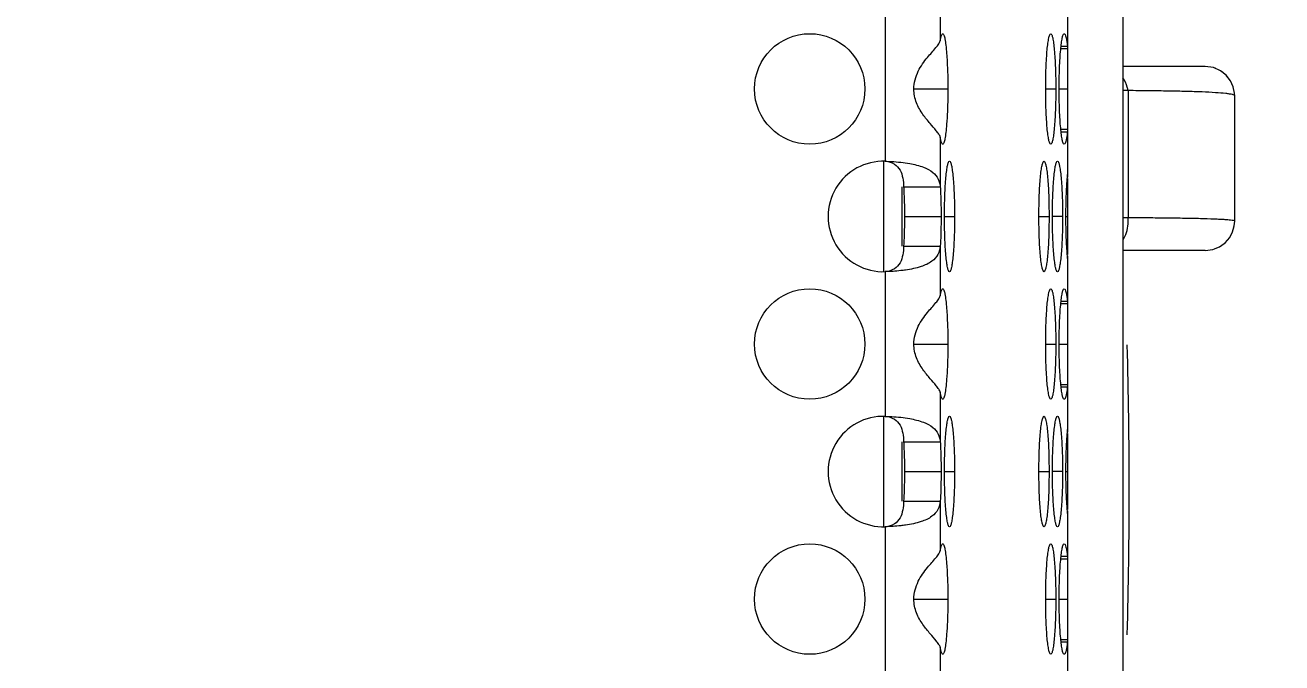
# Model space of a CAD drawing. Header units: millimetres. Extents: x 0 to 2524, y 0 to 1785.
# Drawn here: x 1441.5 to 1475.66, y 1354.27 to 1371.59 of the extents above; entities that cross this region are included whole.
import ezdxf

# ---------------------------------------------------------------- set-up
doc = ezdxf.new("R2010")
doc.units = ezdxf.units.MM
doc.header["$LTSCALE"] = 0.1
doc.layers.get('0').update_dxf_attribs({"lineweight": 13})
doc.layers.get('Defpoints').update_dxf_attribs({"lineweight": 9})
doc.layers.add('标注', color=251, linetype='Continuous', lineweight=9)
doc.styles.get("Standard").update_dxf_attribs({"font": 'arial.ttf'})
doc.dimstyles.new('STANDARD 8.5', dxfattribs={"dimscale": 8.5, "dimtxt": 2.5, "dimasz": 1.5, "dimexe": 0.5, "dimexo": 0.5, "dimgap": 0.5, "dimtad": 1, "dimtoh": 1, "dimdec": 1, "dimzin": 12, "dimdsep": 46, "dimtxsty": 'Standard', "dimcen": 0, "dimclrd": 256, "dimclre": 256, "dimclrt": 256, "dimadec": 0, "dimazin": 0, "dimtp": 0.01, "dimtm": 0.01, "dimtfac": 1, "dimtdec": 1, "dimtofl": 0, "dimtmove": 0, "dimatfit": 3, "dimfxl": 1, "dimtolj": 1, "dimtzin": 4, "dimlwd": -1, "dimlwe": -1, "dimarcsym": 0})

# ---------------------------------------------------------------- blocks, each defined once
blk = doc.blocks.new('*D14')
at = {"layer": 'Defpoints', "color": 0, "transparency": 16777216}
for p in [(1474.381, 1485.816), (1091.84, 1384.812), (1474.381, 1369.667)]:
    blk.add_point(p, dxfattribs=at)
at = {"layer": '标注', "transparency": 16777216}
for p, q in [((1091.84, 1389.062), (1091.84, 1490.066)), ((1474.381, 1373.917), (1474.381, 1490.066)), ((1104.59, 1485.816), (1461.631, 1485.816))]:
    blk.add_line(p, q, dxfattribs=at)
for points in [[(1104.59, 1487.941), (1104.59, 1483.691), (1091.84, 1485.816)], [(1461.631, 1487.941), (1461.631, 1483.691), (1474.381, 1485.816)]]:
    blk.add_solid(points, dxfattribs=at)
at = {"layer": '标注', "transparency": 16777216, "insert": (1283.111, 1500.923), "char_height": 21.25, "attachment_point": 5}
blk.add_mtext('\\A1;383', dxfattribs=at)
blk = doc.blocks.new('*D15')
at = {"layer": 'Defpoints', "color": 0, "transparency": 16777216}
for p in [(1469.84, 1414.968), (1531.24, 1414.968), (1469.84, 1206.968)]:
    blk.add_point(p, dxfattribs=at)
at = {"layer": '标注', "transparency": 16777216}
for p, q in [((1474.09, 1414.968), (1535.49, 1414.968)), ((1531.24, 1219.718), (1531.24, 1402.218)), ((1474.09, 1206.968), (1535.49, 1206.968))]:
    blk.add_line(p, q, dxfattribs=at)
for points in [[(1529.115, 1402.218), (1533.365, 1402.218), (1531.24, 1414.968)], [(1529.115, 1219.718), (1533.365, 1219.718), (1531.24, 1206.968)]]:
    blk.add_solid(points, dxfattribs=at)
at = {"layer": '标注', "transparency": 16777216, "insert": (1516.14, 1310.968), "char_height": 21.25, "attachment_point": 5, "rotation": 90}
blk.add_mtext('\\A1;208', dxfattribs=at)

msp = doc.modelspace()

# ---------------------------------------------------------------- linework, layer by layer
for p, q in [((1471.34, 1399.464), (1471.34, 1347.468)), ((1466.378, 1372.517), (1466.378, 1371.166)), ((1469.834, 1372.253), (1469.834, 1371.02)), ((1469.84, 1372.183), (1469.84, 1367.532)), ((1464.884, 1371.823), (1464.884, 1367.892)), ((1469.656, 1370.955), (1469.84, 1370.955)), ((1469.664, 1371.02), (1469.834, 1371.02)), ((1473.578, 1370.468), (1471.339, 1370.468)), ((1473.865, 1370.409), (1473.8, 1370.437)), ((1474.054, 1370.304), (1473.993, 1370.352)), ((1474.198, 1370.167), (1474.151, 1370.228)), ((1465.659, 1369.857), (1466.583, 1369.857)), ((1469.243, 1369.857), (1469.518, 1369.857)), ((1469.61, 1369.857), (1469.84, 1369.857)), ((1471.482, 1369.811), (1471.34, 1369.811)), ((1471.482, 1369.811), (1471.482, 1366.366)), ((1474.38, 1369.668), (1474.376, 1369.741)), ((1474.38, 1369.668), (1474.376, 1369.741)), ((1474.381, 1369.668), (1474.381, 1369.668)), ((1474.381, 1366.267), (1474.381, 1369.668)), ((1474.381, 1369.667), (1474.381, 1369.667)), ((1469.656, 1368.76), (1469.84, 1368.76)), ((1466.378, 1368.549), (1466.378, 1367.198)), ((1469.664, 1368.695), (1469.834, 1368.695)), ((1469.834, 1368.695), (1469.834, 1367.462)), ((1464.84, 1364.894), (1464.84, 1367.892)), ((1469.84, 1367.427), (1469.84, 1365.36)), ((1465.34, 1365.589), (1465.34, 1367.198)), ((1465.382, 1367.198), (1466.378, 1367.198)), ((1465.404, 1366.393), (1466.399, 1366.393)), ((1466.491, 1366.393), (1466.766, 1366.393)), ((1469.059, 1366.393), (1469.334, 1366.393)), ((1469.701, 1366.393), (1469.426, 1366.393)), ((1469.793, 1366.393), (1469.84, 1366.393)), ((1471.34, 1366.366), (1471.482, 1366.366)), ((1474.346, 1366.051), (1474.37, 1366.138)), ((1474.37, 1366.138), (1474.381, 1366.268)), ((1474.381, 1366.267), (1474.381, 1366.268)), ((1474.381, 1366.268), (1474.381, 1366.267)), ((1473.97, 1365.569), (1474.124, 1365.681)), ((1474.032, 1365.614), (1474.124, 1365.681)), ((1474.177, 1365.742), (1474.244, 1365.82)), ((1474.28, 1365.89), (1474.325, 1365.976)), ((1465.382, 1365.589), (1466.378, 1365.589)), ((1466.378, 1365.589), (1466.378, 1364.237)), ((1473.579, 1365.468), (1471.34, 1365.468)), ((1473.581, 1365.468), (1473.786, 1365.495)), ((1473.848, 1365.52), (1473.97, 1365.569)), ((1469.834, 1365.324), (1469.834, 1364.092)), ((1469.84, 1365.255), (1469.84, 1360.603)), ((1464.884, 1364.894), (1464.884, 1360.964)), ((1469.656, 1364.026), (1469.84, 1364.026)), ((1469.664, 1364.092), (1469.834, 1364.092)), ((1465.659, 1362.929), (1466.583, 1362.929)), ((1469.243, 1362.929), (1469.518, 1362.929)), ((1469.61, 1362.929), (1469.84, 1362.929)), ((1466.378, 1361.621), (1466.378, 1360.27)), ((1469.656, 1361.832), (1469.84, 1361.832)), ((1469.664, 1361.767), (1469.834, 1361.767)), ((1469.834, 1361.767), (1469.834, 1360.534)), ((1464.84, 1357.966), (1464.84, 1360.964)), ((1465.34, 1358.661), (1465.34, 1360.27)), ((1465.382, 1360.27), (1466.378, 1360.27)), ((1469.84, 1360.499), (1469.84, 1358.432)), ((1465.404, 1359.465), (1466.399, 1359.465)), ((1466.491, 1359.465), (1466.766, 1359.465)), ((1469.059, 1359.465), (1469.334, 1359.465)), ((1469.701, 1359.465), (1469.426, 1359.465)), ((1469.793, 1359.465), (1469.84, 1359.465)), ((1465.382, 1358.661), (1466.378, 1358.661)), ((1466.378, 1358.661), (1466.378, 1357.309)), ((1469.834, 1358.396), (1469.834, 1357.164)), ((1469.84, 1358.327), (1469.84, 1353.675)), ((1464.884, 1357.966), (1464.884, 1354.036)), ((1469.664, 1357.164), (1469.834, 1357.164)), ((1469.656, 1357.098), (1469.84, 1357.098)), ((1465.659, 1356.001), (1466.583, 1356.001)), ((1469.243, 1356.001), (1469.518, 1356.001)), ((1469.61, 1356.001), (1469.84, 1356.001)), ((1469.656, 1354.904), (1469.84, 1354.904)), ((1469.664, 1354.838), (1469.834, 1354.838)), ((1469.834, 1354.838), (1469.834, 1353.606)), ((1466.378, 1354.693), (1466.378, 1353.341))]:
    msp.add_line(p, q)
for points in [[(1474.268, 1370.076), (1474.151, 1370.228), (1473.993, 1370.352), (1473.8, 1370.437), (1473.58, 1370.468)], [(1474.376, 1369.741), (1474.342, 1369.91), (1474.268, 1370.076)], [(1474.124, 1365.681), (1474.244, 1365.82), (1474.325, 1365.976), (1474.37, 1366.138)], [(1473.581, 1365.468), (1473.786, 1365.495), (1473.97, 1365.569)]]:
    msp.add_lwpolyline(points)
for centre in [(1462.829, 1369.857), (1462.829, 1362.929), (1462.829, 1356.001)]:
    msp.add_circle(centre, 1.5)
for centre, radius, start, end in [((1469.477, 1370.955), 0.364, 359.9629, 3.5416), ((1464.829, 1366.393), 1.5, 87.869, 272.131), ((1469.477, 1364.027), 0.364, 359.9629, 3.5416), ((1321.513, 1358.968), 150, 358.49682, 1.50318), ((1464.829, 1359.465), 1.5, 87.869, 272.131), ((1469.477, 1357.098), 0.364, 359.9629, 3.5416)]:
    msp.add_arc(centre, radius, start, end)
for points, knots in [([(1465.659, 1369.857), (1465.659, 1370.024), (1465.75, 1370.341), (1466.005, 1370.694), (1466.215, 1370.922), (1466.332, 1371.071), (1466.369, 1371.136), (1466.378, 1371.166)], [0, 0, 0, 0, 0.328302, 0.624267, 0.855243, 0.9388, 1, 1, 1, 1]), ([(1466.378, 1371.166), (1466.386, 1371.214), (1466.399, 1371.277), (1466.421, 1371.34), (1466.438, 1371.357), (1466.445, 1371.357)], [0, 0, 0, 0, 0.703021, 0.89747, 1, 1, 1, 1]), ([(1466.445, 1371.357), (1466.451, 1371.357), (1466.465, 1371.346), (1466.486, 1371.298), (1466.51, 1371.195), (1466.533, 1371.027), (1466.545, 1370.894), (1466.551, 1370.818)], [0, 0, 0, 0, 0.031341, 0.086252, 0.282309, 0.591231, 1, 1, 1, 1]), ([(1469.243, 1369.857), (1469.243, 1370.049), (1469.247, 1370.327), (1469.264, 1370.68), (1469.281, 1370.905), (1469.3, 1371.088), (1469.324, 1371.23), (1469.342, 1371.309), (1469.367, 1371.357), (1469.38, 1371.357)], [0, 0, 0, 0, 0.378061, 0.549104, 0.69914, 0.822666, 0.915357, 0.974025, 1, 1, 1, 1]), ([(1469.38, 1371.357), (1469.393, 1371.357), (1469.418, 1371.309), (1469.437, 1371.23), (1469.461, 1371.088), (1469.48, 1370.905), (1469.496, 1370.68), (1469.513, 1370.327), (1469.518, 1370.049), (1469.518, 1369.857)], [0, 0, 0, 0, 0.025975, 0.084643, 0.177334, 0.30086, 0.450896, 0.621939, 1, 1, 1, 1]), ([(1469.61, 1369.857), (1469.61, 1370.049), (1469.614, 1370.327), (1469.631, 1370.68), (1469.648, 1370.905), (1469.667, 1371.088), (1469.69, 1371.23), (1469.709, 1371.309), (1469.734, 1371.357), (1469.747, 1371.357)], [0, 0, 0, 0, 0.378091, 0.549102, 0.699135, 0.822703, 0.915354, 0.974034, 1, 1, 1, 1]), ([(1469.747, 1371.357), (1469.758, 1371.357), (1469.78, 1371.322), (1469.797, 1371.26), (1469.818, 1371.151), (1469.829, 1371.068), (1469.834, 1371.02)], [0, 0, 0, 0, 0.09025, 0.284512, 0.590784, 1, 1, 1, 1]), ([(1466.551, 1370.818), (1466.556, 1370.747), (1466.576, 1370.427), (1466.583, 1370.107), (1466.583, 1369.857)], [0, 0, 0, 0, 0.222586, 1, 1, 1, 1]), ([(1471.482, 1369.811), (1471.476, 1369.843), (1471.447, 1369.966), (1471.396, 1370.083), (1471.344, 1370.162)], [0, 0, 0, 0, 0.254834, 1, 1, 1, 1]), ([(1466.27, 1368.723), (1466.216, 1368.788), (1466.089, 1368.929), (1465.892, 1369.17), (1465.712, 1369.479), (1465.659, 1369.729), (1465.659, 1369.857)], [0, 0, 0, 0, 0.191634, 0.432587, 0.707752, 1, 1, 1, 1]), ([(1466.583, 1369.857), (1466.583, 1369.771), (1466.58, 1369.451), (1466.569, 1369.13), (1466.551, 1368.897)], [0, 0, 0, 0, 0.269371, 1, 1, 1, 1]), ([(1469.38, 1368.357), (1469.367, 1368.357), (1469.342, 1368.406), (1469.324, 1368.485), (1469.3, 1368.627), (1469.281, 1368.81), (1469.264, 1369.035), (1469.247, 1369.388), (1469.243, 1369.666), (1469.243, 1369.857)], [0, 0, 0, 0, 0.025975, 0.084643, 0.177334, 0.30086, 0.450896, 0.621939, 1, 1, 1, 1]), ([(1469.518, 1369.857), (1469.518, 1369.666), (1469.513, 1369.388), (1469.496, 1369.035), (1469.48, 1368.81), (1469.461, 1368.627), (1469.437, 1368.485), (1469.418, 1368.406), (1469.393, 1368.357), (1469.38, 1368.357)], [0, 0, 0, 0, 0.378061, 0.549104, 0.69914, 0.822666, 0.915357, 0.974025, 1, 1, 1, 1]), ([(1469.747, 1368.357), (1469.734, 1368.357), (1469.709, 1368.406), (1469.69, 1368.485), (1469.667, 1368.627), (1469.648, 1368.81), (1469.631, 1369.035), (1469.614, 1369.388), (1469.61, 1369.666), (1469.61, 1369.857)], [0, 0, 0, 0, 0.025966, 0.084646, 0.177297, 0.300865, 0.450898, 0.621909, 1, 1, 1, 1]), ([(1474.38, 1369.668), (1474.38, 1369.676), (1474.356, 1369.693), (1474.31, 1369.706), (1474.233, 1369.721), (1474.081, 1369.74), (1473.833, 1369.759), (1473.475, 1369.776), (1473.049, 1369.789), (1472.566, 1369.799), (1472.038, 1369.807), (1471.671, 1369.81), (1471.482, 1369.811)], [0, 0, 0, 0, 0.008338, 0.025322, 0.051788, 0.087437, 0.183602, 0.308078, 0.455871, 0.62268, 0.804967, 1, 1, 1, 1]), ([(1466.551, 1368.897), (1466.545, 1368.821), (1466.533, 1368.688), (1466.51, 1368.52), (1466.486, 1368.417), (1466.465, 1368.369), (1466.451, 1368.357), (1466.445, 1368.357)], [0, 0, 0, 0, 0.408769, 0.717691, 0.913748, 0.968659, 1, 1, 1, 1]), ([(1466.378, 1368.549), (1466.37, 1368.577), (1466.336, 1368.638), (1466.294, 1368.692), (1466.27, 1368.723)], [0, 0, 0, 0, 0.425703, 1, 1, 1, 1]), ([(1466.445, 1368.357), (1466.438, 1368.357), (1466.421, 1368.375), (1466.399, 1368.438), (1466.386, 1368.501), (1466.378, 1368.549)], [0, 0, 0, 0, 0.10253, 0.296979, 1, 1, 1, 1]), ([(1469.789, 1368.428), (1469.784, 1368.41), (1469.777, 1368.385), (1469.756, 1368.357), (1469.747, 1368.357)], [0, 0, 0, 0, 0.6731, 1, 1, 1, 1]), ([(1469.834, 1368.695), (1469.831, 1368.667), (1469.82, 1368.578), (1469.806, 1368.488), (1469.789, 1368.428)], [0, 0, 0, 0, 0.31058, 1, 1, 1, 1]), ([(1464.884, 1367.892), (1464.942, 1367.891), (1465.164, 1367.883), (1465.386, 1367.86), (1465.547, 1367.83)], [0, 0, 0, 0, 0.26075, 1, 1, 1, 1]), ([(1464.884, 1367.892), (1464.97, 1367.887), (1465.133, 1367.84), (1465.301, 1367.659), (1465.367, 1367.433), (1465.379, 1367.278), (1465.382, 1367.198)], [0, 0, 0, 0, 0.269848, 0.508925, 0.747331, 1, 1, 1, 1]), ([(1465.547, 1367.83), (1465.673, 1367.807), (1465.894, 1367.754), (1466.17, 1367.618), (1466.336, 1367.421), (1466.37, 1367.271), (1466.378, 1367.198)], [0, 0, 0, 0, 0.340672, 0.601065, 0.805666, 1, 1, 1, 1]), ([(1466.491, 1366.393), (1466.491, 1366.585), (1466.496, 1366.863), (1466.513, 1367.216), (1466.529, 1367.441), (1466.548, 1367.624), (1466.572, 1367.766), (1466.591, 1367.845), (1466.616, 1367.893), (1466.629, 1367.893)], [0, 0, 0, 0, 0.378061, 0.549104, 0.69914, 0.822666, 0.915357, 0.974025, 1, 1, 1, 1]), ([(1466.629, 1367.893), (1466.642, 1367.893), (1466.667, 1367.845), (1466.685, 1367.766), (1466.709, 1367.624), (1466.728, 1367.441), (1466.745, 1367.216), (1466.762, 1366.863), (1466.766, 1366.585), (1466.766, 1366.393)], [0, 0, 0, 0, 0.025975, 0.084643, 0.177334, 0.30086, 0.450896, 0.621939, 1, 1, 1, 1]), ([(1469.059, 1366.393), (1469.059, 1366.585), (1469.064, 1366.863), (1469.081, 1367.216), (1469.097, 1367.441), (1469.116, 1367.624), (1469.14, 1367.766), (1469.159, 1367.845), (1469.184, 1367.893), (1469.197, 1367.893)], [0, 0, 0, 0, 0.378061, 0.549104, 0.69914, 0.822666, 0.915357, 0.974025, 1, 1, 1, 1]), ([(1469.197, 1367.893), (1469.21, 1367.893), (1469.235, 1367.845), (1469.254, 1367.766), (1469.277, 1367.624), (1469.296, 1367.441), (1469.313, 1367.216), (1469.33, 1366.863), (1469.334, 1366.585), (1469.334, 1366.393)], [0, 0, 0, 0, 0.025975, 0.084643, 0.177334, 0.30086, 0.450896, 0.621939, 1, 1, 1, 1]), ([(1469.426, 1366.393), (1469.426, 1366.585), (1469.431, 1366.863), (1469.448, 1367.216), (1469.464, 1367.441), (1469.483, 1367.624), (1469.507, 1367.766), (1469.526, 1367.845), (1469.551, 1367.893), (1469.564, 1367.893)], [0, 0, 0, 0, 0.378061, 0.549104, 0.69914, 0.822666, 0.915357, 0.974025, 1, 1, 1, 1]), ([(1469.564, 1367.893), (1469.577, 1367.893), (1469.602, 1367.845), (1469.62, 1367.766), (1469.644, 1367.624), (1469.663, 1367.441), (1469.68, 1367.216), (1469.697, 1366.863), (1469.701, 1366.585), (1469.701, 1366.393)], [0, 0, 0, 0, 0.025975, 0.084643, 0.177334, 0.30086, 0.450896, 0.621939, 1, 1, 1, 1]), ([(1469.812, 1367.15), (1469.813, 1367.178), (1469.819, 1367.282), (1469.827, 1367.386), (1469.834, 1367.462)], [0, 0, 0, 0, 0.268693, 1, 1, 1, 1]), ([(1465.382, 1367.198), (1465.386, 1367.136), (1465.399, 1366.868), (1465.404, 1366.599), (1465.404, 1366.393)], [0, 0, 0, 0, 0.231862, 1, 1, 1, 1]), ([(1466.378, 1367.198), (1466.382, 1367.136), (1466.395, 1366.868), (1466.399, 1366.599), (1466.399, 1366.393)], [0, 0, 0, 0, 0.231862, 1, 1, 1, 1]), ([(1469.793, 1366.393), (1469.793, 1366.459), (1469.795, 1366.711), (1469.802, 1366.963), (1469.812, 1367.15)], [0, 0, 0, 0, 0.260947, 1, 1, 1, 1]), ([(1465.404, 1366.393), (1465.404, 1366.323), (1465.402, 1366.055), (1465.394, 1365.786), (1465.382, 1365.589)], [0, 0, 0, 0, 0.262571, 1, 1, 1, 1]), ([(1466.399, 1366.393), (1466.399, 1366.323), (1466.398, 1366.055), (1466.39, 1365.786), (1466.378, 1365.589)], [0, 0, 0, 0, 0.262571, 1, 1, 1, 1]), ([(1466.629, 1364.893), (1466.616, 1364.893), (1466.591, 1364.942), (1466.572, 1365.021), (1466.548, 1365.163), (1466.529, 1365.346), (1466.513, 1365.571), (1466.496, 1365.924), (1466.491, 1366.202), (1466.491, 1366.393)], [0, 0, 0, 0, 0.025975, 0.084643, 0.177334, 0.30086, 0.450896, 0.621939, 1, 1, 1, 1]), ([(1466.766, 1366.393), (1466.766, 1366.202), (1466.762, 1365.924), (1466.745, 1365.571), (1466.728, 1365.346), (1466.709, 1365.163), (1466.685, 1365.021), (1466.667, 1364.942), (1466.642, 1364.893), (1466.629, 1364.893)], [0, 0, 0, 0, 0.378061, 0.549104, 0.69914, 0.822666, 0.915357, 0.974025, 1, 1, 1, 1]), ([(1469.197, 1364.893), (1469.184, 1364.893), (1469.159, 1364.942), (1469.14, 1365.021), (1469.116, 1365.163), (1469.097, 1365.346), (1469.081, 1365.571), (1469.064, 1365.924), (1469.059, 1366.202), (1469.059, 1366.393)], [0, 0, 0, 0, 0.025975, 0.084643, 0.177334, 0.30086, 0.450896, 0.621939, 1, 1, 1, 1]), ([(1469.334, 1366.393), (1469.334, 1366.202), (1469.33, 1365.924), (1469.313, 1365.571), (1469.296, 1365.346), (1469.277, 1365.163), (1469.254, 1365.021), (1469.235, 1364.942), (1469.21, 1364.893), (1469.197, 1364.893)], [0, 0, 0, 0, 0.378061, 0.549104, 0.69914, 0.822666, 0.915357, 0.974025, 1, 1, 1, 1]), ([(1469.564, 1364.893), (1469.551, 1364.893), (1469.526, 1364.942), (1469.507, 1365.021), (1469.483, 1365.163), (1469.464, 1365.346), (1469.448, 1365.571), (1469.431, 1365.924), (1469.426, 1366.202), (1469.426, 1366.393)], [0, 0, 0, 0, 0.025975, 0.084643, 0.177334, 0.30086, 0.450896, 0.621939, 1, 1, 1, 1]), ([(1469.701, 1366.393), (1469.701, 1366.202), (1469.697, 1365.924), (1469.68, 1365.571), (1469.663, 1365.346), (1469.644, 1365.163), (1469.62, 1365.021), (1469.602, 1364.942), (1469.577, 1364.893), (1469.564, 1364.893)], [0, 0, 0, 0, 0.378061, 0.549104, 0.69914, 0.822666, 0.915357, 0.974025, 1, 1, 1, 1]), ([(1469.812, 1365.637), (1469.809, 1365.696), (1469.797, 1365.948), (1469.793, 1366.2), (1469.793, 1366.393)], [0, 0, 0, 0, 0.234472, 1, 1, 1, 1]), ([(1471.347, 1365.757), (1471.375, 1365.803), (1471.469, 1365.992), (1471.496, 1366.21), (1471.482, 1366.366)], [0, 0, 0, 0, 0.25562, 1, 1, 1, 1]), ([(1471.482, 1366.366), (1471.663, 1366.365), (1472.016, 1366.362), (1472.528, 1366.358), (1473.003, 1366.351), (1473.429, 1366.343), (1473.75, 1366.333), (1473.971, 1366.323), (1474.107, 1366.315), (1474.216, 1366.306), (1474.303, 1366.295), (1474.349, 1366.287), (1474.381, 1366.275), (1474.381, 1366.268)], [0, 0, 0, 0, 0.187235, 0.36418, 0.528536, 0.677086, 0.804742, 0.859079, 0.906139, 0.944829, 0.973971, 0.992471, 1, 1, 1, 1]), ([(1465.382, 1365.589), (1465.379, 1365.509), (1465.367, 1365.354), (1465.301, 1365.127), (1465.133, 1364.946), (1464.97, 1364.9), (1464.884, 1364.894)], [0, 0, 0, 0, 0.252669, 0.491075, 0.730152, 1, 1, 1, 1]), ([(1466.378, 1365.589), (1466.37, 1365.512), (1466.331, 1365.349), (1466.139, 1365.144), (1465.826, 1365.01), (1465.578, 1364.959), (1465.436, 1364.938)], [0, 0, 0, 0, 0.187934, 0.389412, 0.653518, 1, 1, 1, 1]), ([(1469.834, 1365.324), (1469.832, 1365.348), (1469.823, 1365.452), (1469.816, 1365.557), (1469.812, 1365.637)], [0, 0, 0, 0, 0.23003, 1, 1, 1, 1]), ([(1465.436, 1364.938), (1465.392, 1364.932), (1465.209, 1364.908), (1465.024, 1364.897), (1464.884, 1364.894)], [0, 0, 0, 0, 0.240329, 1, 1, 1, 1]), ([(1466.378, 1364.237), (1466.386, 1364.286), (1466.399, 1364.348), (1466.421, 1364.412), (1466.438, 1364.429), (1466.445, 1364.429)], [0, 0, 0, 0, 0.703021, 0.89747, 1, 1, 1, 1]), ([(1466.445, 1364.429), (1466.451, 1364.429), (1466.465, 1364.417), (1466.486, 1364.37), (1466.51, 1364.267), (1466.533, 1364.099), (1466.545, 1363.966), (1466.551, 1363.89)], [0, 0, 0, 0, 0.031341, 0.086252, 0.282309, 0.591231, 1, 1, 1, 1]), ([(1469.243, 1362.929), (1469.243, 1363.121), (1469.247, 1363.399), (1469.264, 1363.752), (1469.281, 1363.977), (1469.3, 1364.16), (1469.324, 1364.302), (1469.342, 1364.38), (1469.367, 1364.429), (1469.38, 1364.429)], [0, 0, 0, 0, 0.378061, 0.549104, 0.69914, 0.822666, 0.915357, 0.974025, 1, 1, 1, 1]), ([(1469.38, 1364.429), (1469.393, 1364.429), (1469.418, 1364.38), (1469.437, 1364.302), (1469.461, 1364.16), (1469.48, 1363.977), (1469.496, 1363.752), (1469.513, 1363.399), (1469.518, 1363.121), (1469.518, 1362.929)], [0, 0, 0, 0, 0.025975, 0.084643, 0.177334, 0.30086, 0.450896, 0.621939, 1, 1, 1, 1]), ([(1469.61, 1362.929), (1469.61, 1363.121), (1469.614, 1363.399), (1469.631, 1363.752), (1469.648, 1363.977), (1469.667, 1364.16), (1469.69, 1364.302), (1469.709, 1364.38), (1469.734, 1364.429), (1469.747, 1364.429)], [0, 0, 0, 0, 0.378091, 0.549102, 0.699135, 0.822703, 0.915354, 0.974034, 1, 1, 1, 1]), ([(1469.747, 1364.429), (1469.758, 1364.429), (1469.78, 1364.394), (1469.797, 1364.331), (1469.818, 1364.223), (1469.829, 1364.14), (1469.834, 1364.092)], [0, 0, 0, 0, 0.09025, 0.284512, 0.590784, 1, 1, 1, 1]), ([(1465.659, 1362.929), (1465.659, 1363.096), (1465.75, 1363.413), (1466.005, 1363.766), (1466.215, 1363.993), (1466.332, 1364.143), (1466.369, 1364.208), (1466.378, 1364.237)], [0, 0, 0, 0, 0.328302, 0.624267, 0.855243, 0.9388, 1, 1, 1, 1]), ([(1466.551, 1363.89), (1466.556, 1363.819), (1466.576, 1363.499), (1466.583, 1363.178), (1466.583, 1362.929)], [0, 0, 0, 0, 0.222586, 1, 1, 1, 1]), ([(1466.27, 1361.795), (1466.216, 1361.86), (1466.089, 1362.001), (1465.892, 1362.242), (1465.712, 1362.55), (1465.659, 1362.801), (1465.659, 1362.929)], [0, 0, 0, 0, 0.191634, 0.432587, 0.707752, 1, 1, 1, 1]), ([(1466.583, 1362.929), (1466.583, 1362.843), (1466.58, 1362.522), (1466.569, 1362.202), (1466.551, 1361.968)], [0, 0, 0, 0, 0.269371, 1, 1, 1, 1]), ([(1469.38, 1361.429), (1469.367, 1361.429), (1469.342, 1361.478), (1469.324, 1361.557), (1469.3, 1361.699), (1469.281, 1361.881), (1469.264, 1362.107), (1469.247, 1362.46), (1469.243, 1362.738), (1469.243, 1362.929)], [0, 0, 0, 0, 0.025975, 0.084643, 0.177334, 0.30086, 0.450896, 0.621939, 1, 1, 1, 1]), ([(1469.518, 1362.929), (1469.518, 1362.738), (1469.513, 1362.46), (1469.496, 1362.107), (1469.48, 1361.881), (1469.461, 1361.699), (1469.437, 1361.557), (1469.418, 1361.478), (1469.393, 1361.429), (1469.38, 1361.429)], [0, 0, 0, 0, 0.378061, 0.549104, 0.69914, 0.822666, 0.915357, 0.974025, 1, 1, 1, 1]), ([(1469.747, 1361.429), (1469.734, 1361.429), (1469.709, 1361.478), (1469.69, 1361.557), (1469.667, 1361.699), (1469.648, 1361.881), (1469.631, 1362.107), (1469.614, 1362.46), (1469.61, 1362.738), (1469.61, 1362.929)], [0, 0, 0, 0, 0.025966, 0.084646, 0.177297, 0.300865, 0.450898, 0.621909, 1, 1, 1, 1]), ([(1466.551, 1361.968), (1466.545, 1361.893), (1466.533, 1361.759), (1466.51, 1361.591), (1466.486, 1361.489), (1466.465, 1361.441), (1466.451, 1361.429), (1466.445, 1361.429)], [0, 0, 0, 0, 0.408769, 0.717691, 0.913748, 0.968659, 1, 1, 1, 1]), ([(1466.378, 1361.621), (1466.37, 1361.649), (1466.336, 1361.71), (1466.294, 1361.764), (1466.27, 1361.795)], [0, 0, 0, 0, 0.425703, 1, 1, 1, 1]), ([(1466.445, 1361.429), (1466.438, 1361.429), (1466.421, 1361.447), (1466.399, 1361.51), (1466.386, 1361.573), (1466.378, 1361.621)], [0, 0, 0, 0, 0.10253, 0.296979, 1, 1, 1, 1]), ([(1469.834, 1361.767), (1469.831, 1361.739), (1469.82, 1361.649), (1469.806, 1361.56), (1469.789, 1361.5)], [0, 0, 0, 0, 0.31058, 1, 1, 1, 1]), ([(1469.789, 1361.5), (1469.784, 1361.482), (1469.777, 1361.457), (1469.756, 1361.429), (1469.747, 1361.429)], [0, 0, 0, 0, 0.6731, 1, 1, 1, 1]), ([(1464.884, 1360.964), (1464.942, 1360.963), (1465.164, 1360.955), (1465.386, 1360.932), (1465.547, 1360.902)], [0, 0, 0, 0, 0.26075, 1, 1, 1, 1]), ([(1464.884, 1360.964), (1464.97, 1360.959), (1465.133, 1360.912), (1465.301, 1360.731), (1465.367, 1360.505), (1465.379, 1360.35), (1465.382, 1360.27)], [0, 0, 0, 0, 0.269848, 0.508925, 0.747331, 1, 1, 1, 1]), ([(1465.547, 1360.902), (1465.673, 1360.879), (1465.894, 1360.825), (1466.17, 1360.69), (1466.336, 1360.493), (1466.37, 1360.342), (1466.378, 1360.27)], [0, 0, 0, 0, 0.340672, 0.601065, 0.805666, 1, 1, 1, 1]), ([(1466.491, 1359.465), (1466.491, 1359.657), (1466.496, 1359.935), (1466.513, 1360.288), (1466.529, 1360.513), (1466.548, 1360.696), (1466.572, 1360.837), (1466.591, 1360.916), (1466.616, 1360.965), (1466.629, 1360.965)], [0, 0, 0, 0, 0.378061, 0.549104, 0.69914, 0.822666, 0.915357, 0.974025, 1, 1, 1, 1]), ([(1466.629, 1360.965), (1466.642, 1360.965), (1466.667, 1360.916), (1466.685, 1360.837), (1466.709, 1360.696), (1466.728, 1360.513), (1466.745, 1360.288), (1466.762, 1359.935), (1466.766, 1359.657), (1466.766, 1359.465)], [0, 0, 0, 0, 0.025975, 0.084643, 0.177334, 0.30086, 0.450896, 0.621939, 1, 1, 1, 1]), ([(1469.059, 1359.465), (1469.059, 1359.657), (1469.064, 1359.935), (1469.081, 1360.288), (1469.097, 1360.513), (1469.116, 1360.696), (1469.14, 1360.837), (1469.159, 1360.916), (1469.184, 1360.965), (1469.197, 1360.965)], [0, 0, 0, 0, 0.378061, 0.549104, 0.69914, 0.822666, 0.915357, 0.974025, 1, 1, 1, 1]), ([(1469.197, 1360.965), (1469.21, 1360.965), (1469.235, 1360.916), (1469.254, 1360.837), (1469.277, 1360.696), (1469.296, 1360.513), (1469.313, 1360.288), (1469.33, 1359.935), (1469.334, 1359.657), (1469.334, 1359.465)], [0, 0, 0, 0, 0.025975, 0.084643, 0.177334, 0.30086, 0.450896, 0.621939, 1, 1, 1, 1]), ([(1469.426, 1359.465), (1469.426, 1359.657), (1469.431, 1359.935), (1469.448, 1360.288), (1469.464, 1360.513), (1469.483, 1360.696), (1469.507, 1360.837), (1469.526, 1360.916), (1469.551, 1360.965), (1469.564, 1360.965)], [0, 0, 0, 0, 0.378061, 0.549104, 0.69914, 0.822666, 0.915357, 0.974025, 1, 1, 1, 1]), ([(1469.564, 1360.965), (1469.577, 1360.965), (1469.602, 1360.916), (1469.62, 1360.837), (1469.644, 1360.696), (1469.663, 1360.513), (1469.68, 1360.288), (1469.697, 1359.935), (1469.701, 1359.657), (1469.701, 1359.465)], [0, 0, 0, 0, 0.025975, 0.084643, 0.177334, 0.30086, 0.450896, 0.621939, 1, 1, 1, 1]), ([(1465.382, 1360.27), (1465.386, 1360.208), (1465.399, 1359.94), (1465.404, 1359.671), (1465.404, 1359.465)], [0, 0, 0, 0, 0.231862, 1, 1, 1, 1]), ([(1466.378, 1360.27), (1466.382, 1360.208), (1466.395, 1359.94), (1466.399, 1359.671), (1466.399, 1359.465)], [0, 0, 0, 0, 0.231862, 1, 1, 1, 1]), ([(1469.793, 1359.465), (1469.793, 1359.531), (1469.795, 1359.783), (1469.802, 1360.035), (1469.812, 1360.221)], [0, 0, 0, 0, 0.260947, 1, 1, 1, 1]), ([(1469.812, 1360.221), (1469.813, 1360.249), (1469.819, 1360.354), (1469.827, 1360.458), (1469.834, 1360.534)], [0, 0, 0, 0, 0.268693, 1, 1, 1, 1]), ([(1465.404, 1359.465), (1465.404, 1359.395), (1465.402, 1359.126), (1465.394, 1358.858), (1465.382, 1358.661)], [0, 0, 0, 0, 0.262571, 1, 1, 1, 1]), ([(1466.399, 1359.465), (1466.399, 1359.395), (1466.398, 1359.126), (1466.39, 1358.858), (1466.378, 1358.661)], [0, 0, 0, 0, 0.262571, 1, 1, 1, 1]), ([(1466.629, 1357.965), (1466.616, 1357.965), (1466.591, 1358.014), (1466.572, 1358.093), (1466.548, 1358.235), (1466.529, 1358.417), (1466.513, 1358.642), (1466.496, 1358.996), (1466.491, 1359.274), (1466.491, 1359.465)], [0, 0, 0, 0, 0.025975, 0.084643, 0.177334, 0.30086, 0.450896, 0.621939, 1, 1, 1, 1]), ([(1466.766, 1359.465), (1466.766, 1359.274), (1466.762, 1358.996), (1466.745, 1358.642), (1466.728, 1358.417), (1466.709, 1358.235), (1466.685, 1358.093), (1466.667, 1358.014), (1466.642, 1357.965), (1466.629, 1357.965)], [0, 0, 0, 0, 0.378061, 0.549104, 0.69914, 0.822666, 0.915357, 0.974025, 1, 1, 1, 1]), ([(1469.197, 1357.965), (1469.184, 1357.965), (1469.159, 1358.014), (1469.14, 1358.093), (1469.116, 1358.235), (1469.097, 1358.417), (1469.081, 1358.642), (1469.064, 1358.996), (1469.059, 1359.274), (1469.059, 1359.465)], [0, 0, 0, 0, 0.025975, 0.084643, 0.177334, 0.30086, 0.450896, 0.621939, 1, 1, 1, 1]), ([(1469.334, 1359.465), (1469.334, 1359.274), (1469.33, 1358.996), (1469.313, 1358.642), (1469.296, 1358.417), (1469.277, 1358.235), (1469.254, 1358.093), (1469.235, 1358.014), (1469.21, 1357.965), (1469.197, 1357.965)], [0, 0, 0, 0, 0.378061, 0.549104, 0.69914, 0.822666, 0.915357, 0.974025, 1, 1, 1, 1]), ([(1469.564, 1357.965), (1469.551, 1357.965), (1469.526, 1358.014), (1469.507, 1358.093), (1469.483, 1358.235), (1469.464, 1358.417), (1469.448, 1358.642), (1469.431, 1358.996), (1469.426, 1359.274), (1469.426, 1359.465)], [0, 0, 0, 0, 0.025975, 0.084643, 0.177334, 0.30086, 0.450896, 0.621939, 1, 1, 1, 1]), ([(1469.701, 1359.465), (1469.701, 1359.274), (1469.697, 1358.996), (1469.68, 1358.642), (1469.663, 1358.417), (1469.644, 1358.235), (1469.62, 1358.093), (1469.602, 1358.014), (1469.577, 1357.965), (1469.564, 1357.965)], [0, 0, 0, 0, 0.378061, 0.549104, 0.69914, 0.822666, 0.915357, 0.974025, 1, 1, 1, 1]), ([(1469.812, 1358.709), (1469.809, 1358.768), (1469.797, 1359.02), (1469.793, 1359.272), (1469.793, 1359.465)], [0, 0, 0, 0, 0.234472, 1, 1, 1, 1]), ([(1465.382, 1358.661), (1465.379, 1358.581), (1465.367, 1358.426), (1465.301, 1358.199), (1465.133, 1358.018), (1464.97, 1357.971), (1464.884, 1357.966)], [0, 0, 0, 0, 0.252669, 0.491075, 0.730152, 1, 1, 1, 1]), ([(1466.378, 1358.661), (1466.37, 1358.583), (1466.331, 1358.421), (1466.139, 1358.216), (1465.826, 1358.082), (1465.578, 1358.031), (1465.436, 1358.01)], [0, 0, 0, 0, 0.187934, 0.389412, 0.653518, 1, 1, 1, 1]), ([(1469.834, 1358.396), (1469.832, 1358.42), (1469.823, 1358.524), (1469.816, 1358.629), (1469.812, 1358.709)], [0, 0, 0, 0, 0.23003, 1, 1, 1, 1]), ([(1465.436, 1358.01), (1465.392, 1358.004), (1465.209, 1357.98), (1465.024, 1357.969), (1464.884, 1357.966)], [0, 0, 0, 0, 0.240329, 1, 1, 1, 1]), ([(1466.378, 1357.309), (1466.386, 1357.357), (1466.399, 1357.42), (1466.421, 1357.484), (1466.438, 1357.501), (1466.445, 1357.501)], [0, 0, 0, 0, 0.703021, 0.89747, 1, 1, 1, 1]), ([(1466.445, 1357.501), (1466.451, 1357.501), (1466.465, 1357.489), (1466.486, 1357.442), (1466.51, 1357.339), (1466.533, 1357.171), (1466.545, 1357.038), (1466.551, 1356.962)], [0, 0, 0, 0, 0.031341, 0.086252, 0.282309, 0.591231, 1, 1, 1, 1]), ([(1469.243, 1356.001), (1469.243, 1356.192), (1469.247, 1356.471), (1469.264, 1356.824), (1469.281, 1357.049), (1469.3, 1357.232), (1469.324, 1357.373), (1469.342, 1357.452), (1469.367, 1357.501), (1469.38, 1357.501)], [0, 0, 0, 0, 0.378061, 0.549104, 0.69914, 0.822666, 0.915357, 0.974025, 1, 1, 1, 1]), ([(1469.38, 1357.501), (1469.393, 1357.501), (1469.418, 1357.452), (1469.437, 1357.373), (1469.461, 1357.232), (1469.48, 1357.049), (1469.496, 1356.824), (1469.513, 1356.471), (1469.518, 1356.192), (1469.518, 1356.001)], [0, 0, 0, 0, 0.025975, 0.084643, 0.177334, 0.30086, 0.450896, 0.621939, 1, 1, 1, 1]), ([(1469.61, 1356.001), (1469.61, 1356.192), (1469.614, 1356.471), (1469.631, 1356.824), (1469.648, 1357.049), (1469.667, 1357.232), (1469.69, 1357.373), (1469.709, 1357.452), (1469.734, 1357.501), (1469.747, 1357.501)], [0, 0, 0, 0, 0.378091, 0.549102, 0.699135, 0.822703, 0.915354, 0.974034, 1, 1, 1, 1]), ([(1469.747, 1357.501), (1469.758, 1357.501), (1469.78, 1357.466), (1469.797, 1357.403), (1469.818, 1357.295), (1469.829, 1357.212), (1469.834, 1357.164)], [0, 0, 0, 0, 0.09025, 0.284512, 0.590784, 1, 1, 1, 1]), ([(1465.659, 1356.001), (1465.659, 1356.167), (1465.75, 1356.485), (1466.005, 1356.837), (1466.215, 1357.065), (1466.332, 1357.215), (1466.369, 1357.28), (1466.378, 1357.309)], [0, 0, 0, 0, 0.328302, 0.624267, 0.855243, 0.9388, 1, 1, 1, 1]), ([(1466.551, 1356.962), (1466.556, 1356.891), (1466.576, 1356.571), (1466.583, 1356.25), (1466.583, 1356.001)], [0, 0, 0, 0, 0.222586, 1, 1, 1, 1]), ([(1466.27, 1354.867), (1466.216, 1354.932), (1466.089, 1355.073), (1465.892, 1355.313), (1465.712, 1355.622), (1465.659, 1355.873), (1465.659, 1356.001)], [0, 0, 0, 0, 0.191634, 0.432587, 0.707752, 1, 1, 1, 1]), ([(1466.583, 1356.001), (1466.583, 1355.915), (1466.58, 1355.594), (1466.569, 1355.274), (1466.551, 1355.04)], [0, 0, 0, 0, 0.269371, 1, 1, 1, 1]), ([(1469.38, 1354.501), (1469.367, 1354.501), (1469.342, 1354.55), (1469.324, 1354.629), (1469.3, 1354.771), (1469.281, 1354.953), (1469.264, 1355.178), (1469.247, 1355.532), (1469.243, 1355.81), (1469.243, 1356.001)], [0, 0, 0, 0, 0.025975, 0.084643, 0.177334, 0.30086, 0.450896, 0.621939, 1, 1, 1, 1]), ([(1469.518, 1356.001), (1469.518, 1355.81), (1469.513, 1355.532), (1469.496, 1355.178), (1469.48, 1354.953), (1469.461, 1354.771), (1469.437, 1354.629), (1469.418, 1354.55), (1469.393, 1354.501), (1469.38, 1354.501)], [0, 0, 0, 0, 0.378061, 0.549104, 0.69914, 0.822666, 0.915357, 0.974025, 1, 1, 1, 1]), ([(1469.747, 1354.501), (1469.734, 1354.501), (1469.709, 1354.55), (1469.69, 1354.629), (1469.667, 1354.771), (1469.648, 1354.953), (1469.631, 1355.178), (1469.614, 1355.532), (1469.61, 1355.81), (1469.61, 1356.001)], [0, 0, 0, 0, 0.025966, 0.084646, 0.177297, 0.300865, 0.450898, 0.621909, 1, 1, 1, 1]), ([(1466.378, 1354.693), (1466.37, 1354.721), (1466.336, 1354.782), (1466.294, 1354.836), (1466.27, 1354.867)], [0, 0, 0, 0, 0.425703, 1, 1, 1, 1]), ([(1466.551, 1355.04), (1466.545, 1354.964), (1466.533, 1354.831), (1466.51, 1354.663), (1466.486, 1354.56), (1466.465, 1354.513), (1466.451, 1354.501), (1466.445, 1354.501)], [0, 0, 0, 0, 0.408769, 0.717691, 0.913748, 0.968659, 1, 1, 1, 1]), ([(1469.834, 1354.838), (1469.831, 1354.811), (1469.82, 1354.721), (1469.806, 1354.632), (1469.789, 1354.572)], [0, 0, 0, 0, 0.31058, 1, 1, 1, 1]), ([(1466.445, 1354.501), (1466.438, 1354.501), (1466.421, 1354.519), (1466.399, 1354.582), (1466.386, 1354.645), (1466.378, 1354.693)], [0, 0, 0, 0, 0.10253, 0.296979, 1, 1, 1, 1]), ([(1469.789, 1354.572), (1469.784, 1354.554), (1469.777, 1354.529), (1469.756, 1354.501), (1469.747, 1354.501)], [0, 0, 0, 0, 0.6731, 1, 1, 1, 1])]:
    msp.add_open_spline(points, degree=3, knots=knots)
for points in [[(1469.834, 1371.02), (1469.837, 1371.006), (1469.839, 1370.992), (1469.84, 1370.977)], [(1469.84, 1368.76), (1469.84, 1368.738), (1469.839, 1368.716), (1469.834, 1368.695)], [(1469.834, 1367.462), (1469.838, 1367.485), (1469.84, 1367.508), (1469.84, 1367.532)], [(1469.84, 1365.255), (1469.84, 1365.278), (1469.838, 1365.302), (1469.834, 1365.324)], [(1469.834, 1364.092), (1469.837, 1364.078), (1469.839, 1364.063), (1469.84, 1364.049)], [(1469.84, 1361.832), (1469.84, 1361.81), (1469.839, 1361.788), (1469.834, 1361.767)], [(1469.834, 1360.534), (1469.838, 1360.557), (1469.84, 1360.58), (1469.84, 1360.603)], [(1469.84, 1358.327), (1469.84, 1358.35), (1469.838, 1358.373), (1469.834, 1358.396)], [(1469.834, 1357.164), (1469.837, 1357.15), (1469.839, 1357.135), (1469.84, 1357.121)], [(1469.84, 1354.904), (1469.84, 1354.882), (1469.839, 1354.86), (1469.834, 1354.838)]]:
    msp.add_open_spline(points, degree=3)

# ---------------------------------------------------------------- dimensions: what is measured, and where the dimension line sits
at = {"layer": '标注'}
dim = msp.add_linear_dim(base=(1474.381, 1485.816), p1=(1091.84, 1384.812), p2=(1474.381, 1369.667), dimstyle='STANDARD 8.5', override={"dimdec": 0}, dxfattribs=at)
dim.commit()
dim.dimension.update_dxf_attribs({"geometry": '*D14', "text_midpoint": (1283.111, 1500.923)})
dim = msp.add_linear_dim(base=(1531.24, 1414.968), p1=(1469.84, 1206.968), p2=(1469.84, 1414.968), angle=90, dimstyle='STANDARD 8.5', dxfattribs=at)
dim.commit()
dim.dimension.update_dxf_attribs({"geometry": '*D15', "text_midpoint": (1516.14, 1310.968)})

doc.saveas('drawing.dxf')
